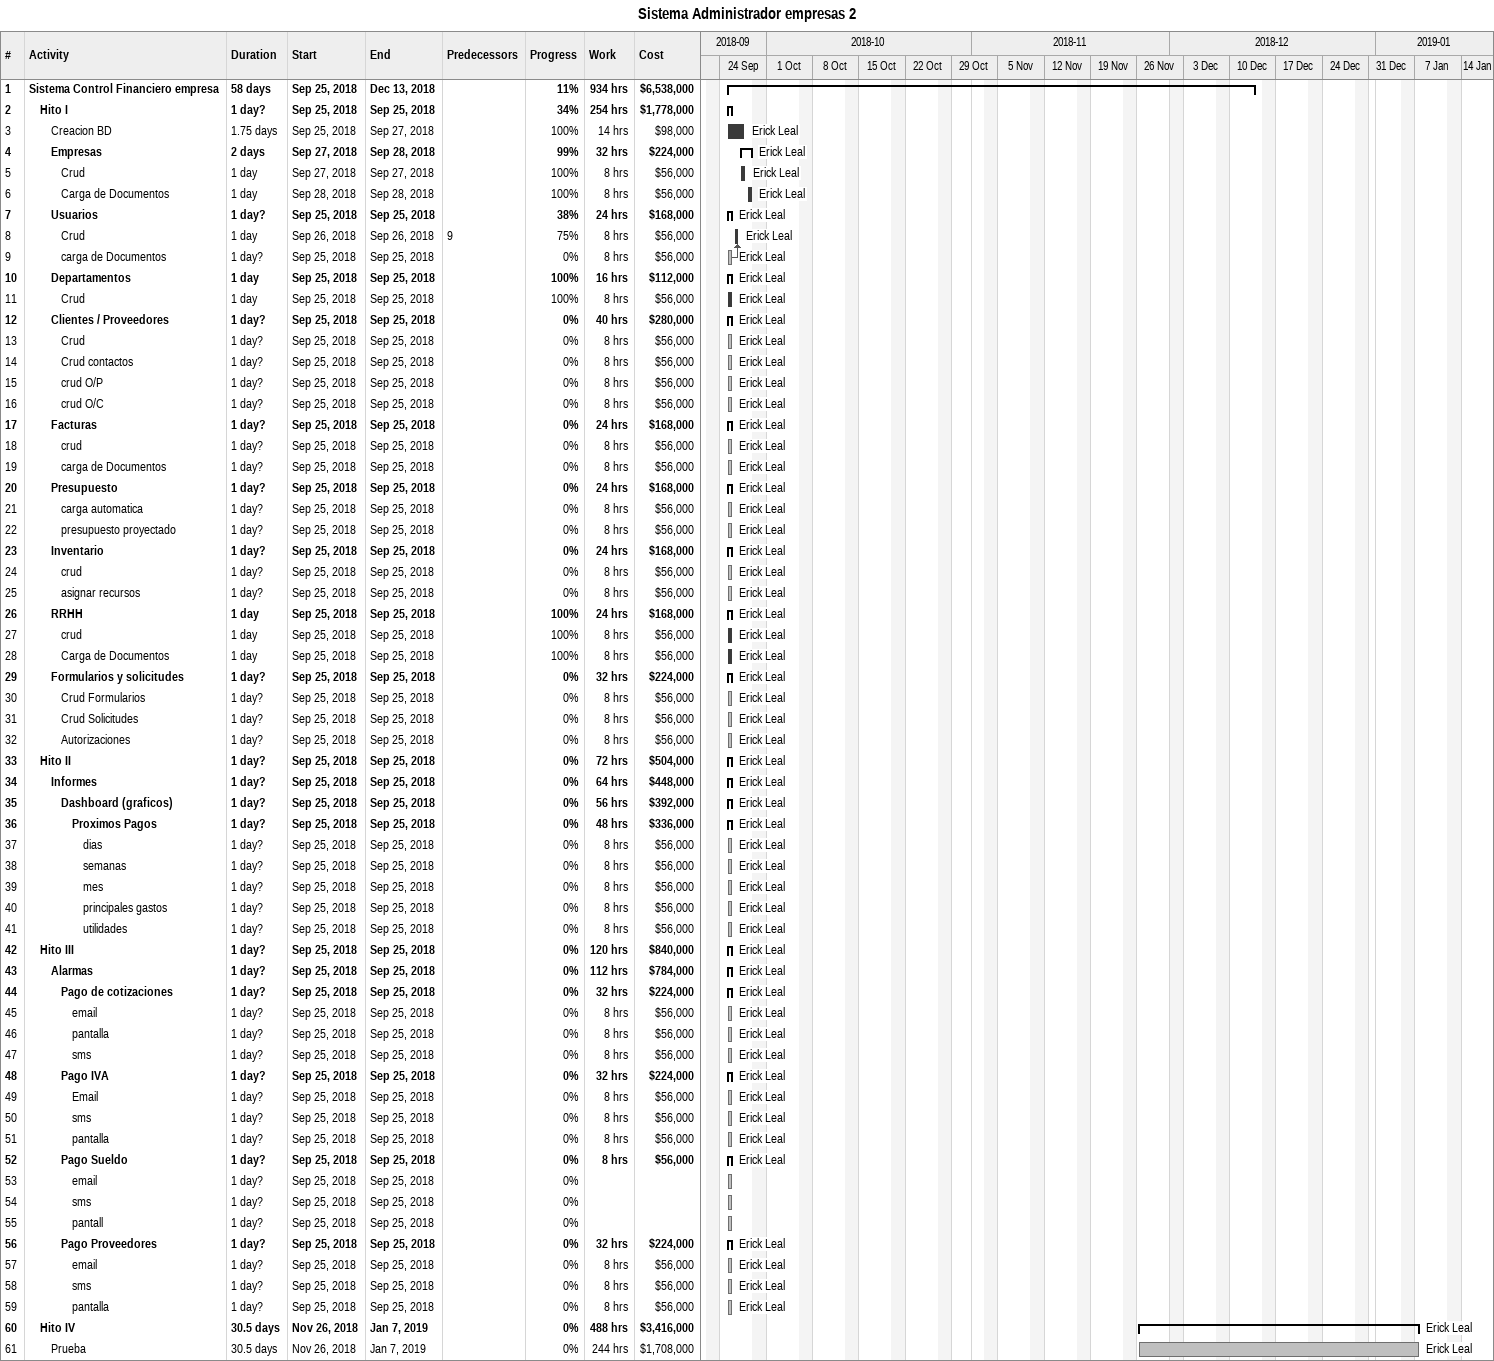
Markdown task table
Sistema Administrador empresas 2

| ID | Level | Task | Duration | Start | Finish | Predecessors | Resources | % complete | Work (h) | Cost ($) |
|---|---|---|---|---|---|---|---|---|---|---|
| 1 | 1 | **Sistema Control Financiero empresa** | 58d | 2018-09-25 | 2018-12-13 |  |  | 11 | 934 | 6538000 |
| 2 | 2 | **Hito I** | 1d? | 2018-09-25 | 2018-09-25 |  |  | 34 | 254 | 1778000 |
| 3 | 3 | Creacion BD | 1.75d | 2018-09-25 | 2018-09-27 |  | Erick Leal | 100 | 14 | 98000 |
| 4 | 3 | **Empresas** | 2d | 2018-09-27 | 2018-09-28 |  | Erick Leal | 99 | 32 | 224000 |
| 5 | 4 | Crud | 1d | 2018-09-27 | 2018-09-27 |  | Erick Leal | 100 | 8 | 56000 |
| 6 | 4 | Carga de Documentos | 1d | 2018-09-28 | 2018-09-28 |  | Erick Leal | 100 | 8 | 56000 |
| 7 | 3 | **Usuarios** | 1d? | 2018-09-25 | 2018-09-25 |  | Erick Leal | 38 | 24 | 168000 |
| 8 | 4 | Crud | 1d | 2018-09-26 | 2018-09-26 | 9 | Erick Leal | 75 | 8 | 56000 |
| 9 | 4 | carga de Documentos | 1d? | 2018-09-25 | 2018-09-25 |  | Erick Leal | 0 | 8 | 56000 |
| 10 | 3 | **Departamentos** | 1d | 2018-09-25 | 2018-09-25 |  | Erick Leal | 100 | 16 | 112000 |
| 11 | 4 | Crud | 1d | 2018-09-25 | 2018-09-25 |  | Erick Leal | 100 | 8 | 56000 |
| 12 | 3 | **Clientes / Proveedores** | 1d? | 2018-09-25 | 2018-09-25 |  | Erick Leal | 0 | 40 | 280000 |
| 13 | 4 | Crud | 1d? | 2018-09-25 | 2018-09-25 |  | Erick Leal | 0 | 8 | 56000 |
| 14 | 4 | Crud contactos | 1d? | 2018-09-25 | 2018-09-25 |  | Erick Leal | 0 | 8 | 56000 |
| 15 | 4 | crud O/P | 1d? | 2018-09-25 | 2018-09-25 |  | Erick Leal | 0 | 8 | 56000 |
| 16 | 4 | crud O/C | 1d? | 2018-09-25 | 2018-09-25 |  | Erick Leal | 0 | 8 | 56000 |
| 17 | 3 | **Facturas** | 1d? | 2018-09-25 | 2018-09-25 |  | Erick Leal | 0 | 24 | 168000 |
| 18 | 4 | crud | 1d? | 2018-09-25 | 2018-09-25 |  | Erick Leal | 0 | 8 | 56000 |
| 19 | 4 | carga de Documentos | 1d? | 2018-09-25 | 2018-09-25 |  | Erick Leal | 0 | 8 | 56000 |
| 20 | 3 | **Presupuesto** | 1d? | 2018-09-25 | 2018-09-25 |  | Erick Leal | 0 | 24 | 168000 |
| 21 | 4 | carga automatica | 1d? | 2018-09-25 | 2018-09-25 |  | Erick Leal | 0 | 8 | 56000 |
| 22 | 4 | presupuesto proyectado | 1d? | 2018-09-25 | 2018-09-25 |  | Erick Leal | 0 | 8 | 56000 |
| 23 | 3 | **Inventario** | 1d? | 2018-09-25 | 2018-09-25 |  | Erick Leal | 0 | 24 | 168000 |
| 24 | 4 | crud | 1d? | 2018-09-25 | 2018-09-25 |  | Erick Leal | 0 | 8 | 56000 |
| 25 | 4 | asignar recursos | 1d? | 2018-09-25 | 2018-09-25 |  | Erick Leal | 0 | 8 | 56000 |
| 26 | 3 | **RRHH** | 1d | 2018-09-25 | 2018-09-25 |  | Erick Leal | 100 | 24 | 168000 |
| 27 | 4 | crud | 1d | 2018-09-25 | 2018-09-25 |  | Erick Leal | 100 | 8 | 56000 |
| 28 | 4 | Carga de Documentos | 1d | 2018-09-25 | 2018-09-25 |  | Erick Leal | 100 | 8 | 56000 |
| 29 | 3 | **Formularios y solicitudes** | 1d? | 2018-09-25 | 2018-09-25 |  | Erick Leal | 0 | 32 | 224000 |
| 30 | 4 | Crud Formularios | 1d? | 2018-09-25 | 2018-09-25 |  | Erick Leal | 0 | 8 | 56000 |
| 31 | 4 | Crud Solicitudes | 1d? | 2018-09-25 | 2018-09-25 |  | Erick Leal | 0 | 8 | 56000 |
| 32 | 4 | Autorizaciones | 1d? | 2018-09-25 | 2018-09-25 |  | Erick Leal | 0 | 8 | 56000 |
| 33 | 2 | **Hito II** | 1d? | 2018-09-25 | 2018-09-25 |  | Erick Leal | 0 | 72 | 504000 |
| 34 | 3 | **Informes** | 1d? | 2018-09-25 | 2018-09-25 |  | Erick Leal | 0 | 64 | 448000 |
| 35 | 4 | **Dashboard (graficos)** | 1d? | 2018-09-25 | 2018-09-25 |  | Erick Leal | 0 | 56 | 392000 |
| 36 | 5 | **Proximos Pagos** | 1d? | 2018-09-25 | 2018-09-25 |  | Erick Leal | 0 | 48 | 336000 |
| 37 | 6 | dias | 1d? | 2018-09-25 | 2018-09-25 |  | Erick Leal | 0 | 8 | 56000 |
| 38 | 6 | semanas | 1d? | 2018-09-25 | 2018-09-25 |  | Erick Leal | 0 | 8 | 56000 |
| 39 | 6 | mes | 1d? | 2018-09-25 | 2018-09-25 |  | Erick Leal | 0 | 8 | 56000 |
| 40 | 6 | principales gastos | 1d? | 2018-09-25 | 2018-09-25 |  | Erick Leal | 0 | 8 | 56000 |
| 41 | 6 | utilidades | 1d? | 2018-09-25 | 2018-09-25 |  | Erick Leal | 0 | 8 | 56000 |
| 42 | 2 | **Hito III** | 1d? | 2018-09-25 | 2018-09-25 |  | Erick Leal | 0 | 120 | 840000 |
| 43 | 3 | **Alarmas** | 1d? | 2018-09-25 | 2018-09-25 |  | Erick Leal | 0 | 112 | 784000 |
| 44 | 4 | **Pago de cotizaciones** | 1d? | 2018-09-25 | 2018-09-25 |  | Erick Leal | 0 | 32 | 224000 |
| 45 | 5 | email | 1d? | 2018-09-25 | 2018-09-25 |  | Erick Leal | 0 | 8 | 56000 |
| 46 | 5 | pantalla | 1d? | 2018-09-25 | 2018-09-25 |  | Erick Leal | 0 | 8 | 56000 |
| 47 | 5 | sms | 1d? | 2018-09-25 | 2018-09-25 |  | Erick Leal | 0 | 8 | 56000 |
| 48 | 4 | **Pago IVA** | 1d? | 2018-09-25 | 2018-09-25 |  | Erick Leal | 0 | 32 | 224000 |
| 49 | 5 | Email | 1d? | 2018-09-25 | 2018-09-25 |  | Erick Leal | 0 | 8 | 56000 |
| 50 | 5 | sms | 1d? | 2018-09-25 | 2018-09-25 |  | Erick Leal | 0 | 8 | 56000 |
| 51 | 5 | pantalla | 1d? | 2018-09-25 | 2018-09-25 |  | Erick Leal | 0 | 8 | 56000 |
| 52 | 4 | **Pago Sueldo** | 1d? | 2018-09-25 | 2018-09-25 |  | Erick Leal | 0 | 8 | 56000 |
| 53 | 5 | email | 1d? | 2018-09-25 | 2018-09-25 |  |  | 0 |  |  |
| 54 | 5 | sms | 1d? | 2018-09-25 | 2018-09-25 |  |  | 0 |  |  |
| 55 | 5 | pantall | 1d? | 2018-09-25 | 2018-09-25 |  |  | 0 |  |  |
| 56 | 4 | **Pago Proveedores** | 1d? | 2018-09-25 | 2018-09-25 |  | Erick Leal | 0 | 32 | 224000 |
| 57 | 5 | email | 1d? | 2018-09-25 | 2018-09-25 |  | Erick Leal | 0 | 8 | 56000 |
| 58 | 5 | sms | 1d? | 2018-09-25 | 2018-09-25 |  | Erick Leal | 0 | 8 | 56000 |
| 59 | 5 | pantalla | 1d? | 2018-09-25 | 2018-09-25 |  | Erick Leal | 0 | 8 | 56000 |
| 60 | 2 | **Hito IV** | 30.5d | 2018-11-26 | 2019-01-07 |  | Erick Leal | 0 | 488 | 3416000 |
| 61 | 3 | Prueba | 30.5d | 2018-11-26 | 2019-01-07 |  | Erick Leal | 0 | 244 | 1708000 |
